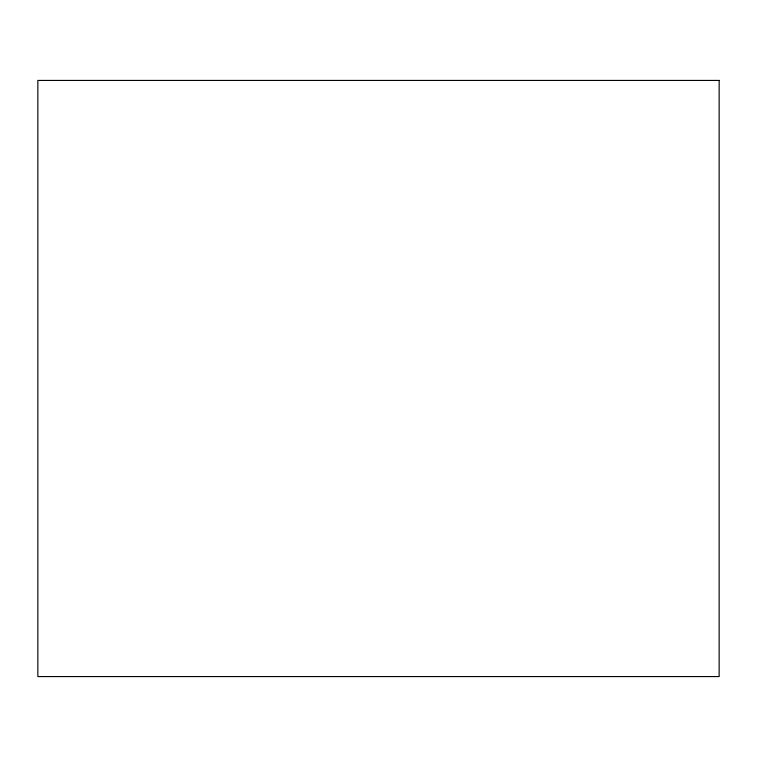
<?xml version="1.0" encoding="UTF-8"?>
<svg xmlns="http://www.w3.org/2000/svg" width="757" height="757" viewBox="0 0 757 757"><rect width="100%" height="100%" fill="white"/><g stroke="black" fill="none" stroke-linecap="round" stroke-linejoin="round"><path stroke-width="1.14" d="M719.15 80.431L37.85 80.431L37.85 676.569L719.15 676.569L719.15 80.431"/></g></svg>
